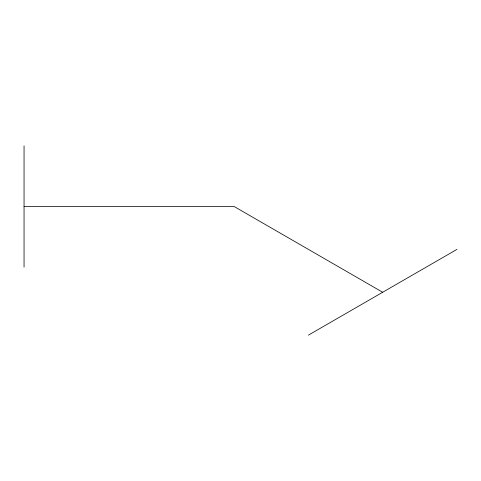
<?xml version="1.0" encoding="UTF-8"?>
<svg xmlns="http://www.w3.org/2000/svg" width="481" height="481" viewBox="0 0 481 481"><rect width="100%" height="100%" fill="white"/><g stroke="black" fill="none" stroke-linecap="round" stroke-linejoin="round"><path stroke-width="0.72" d="M308.405 335.143L456.95 249.38M24.05 206.499L234.127 206.499L382.678 292.262M24.05 145.857L24.05 267.141"/></g></svg>
